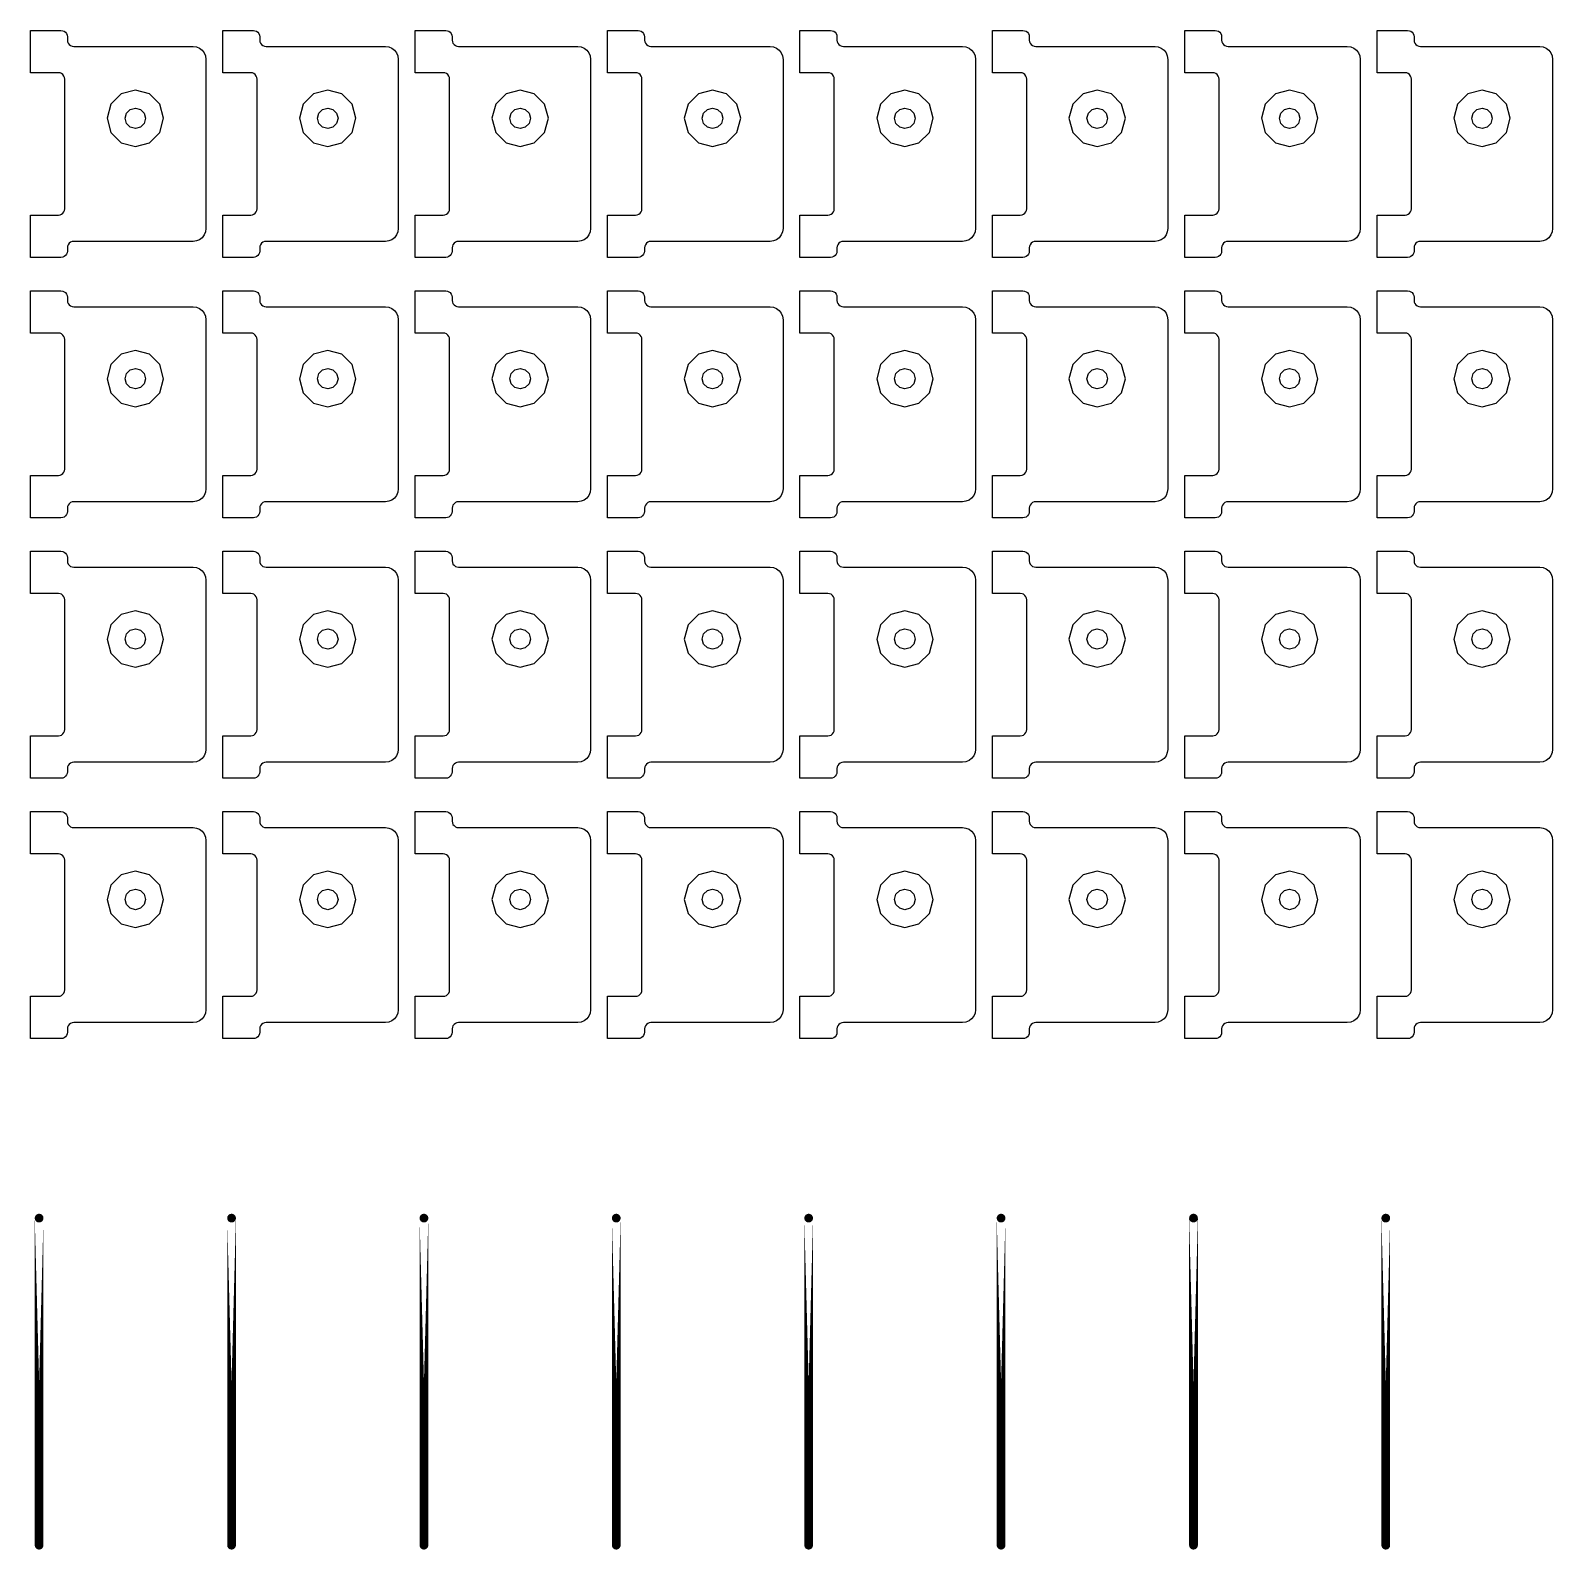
# Model space of a CAD drawing. Extents: x 11 to 212, y 11 to 212.
# Drawn here: x 67 to 80.96, y 46.96 to 60.89 of the extents above; entities that cross this region are included whole.
import ezdxf

# ---------------------------------------------------------------- set-up
doc = ezdxf.new("R2010")
doc.units = 0
doc.layers.get('0').update_dxf_attribs({"linetype": 'continuous'})
doc.layers.add('G', color=7, linetype='continuous')

# ---------------------------------------------------------------- blocks, each defined once
blk = doc.blocks.new('cutlineendpoint')
at = {"const_width": 0.04}
blk.add_lwpolyline([(-0.02, 0, 1), (0.02, 0, 1)], format="xyb", close=True, dxfattribs=at)

msp = doc.modelspace()

# ---------------------------------------------------------------- linework, layer by layer
at = {"layer": 'G'}
for points in [[(67.259, 59.2), (67.274, 59.202), (67.288, 59.208), (67.3, 59.217), (67.31, 59.229), (67.316, 59.244), (67.318, 59.259), (67.318, 60.447), (67.316, 60.462), (67.31, 60.476), (67.3, 60.489), (67.288, 60.498), (67.274, 60.504), (67.259, 60.506), (67.002, 60.506), (67.002, 60.894), (67.282, 60.894), (67.298, 60.892), (67.312, 60.886), (67.324, 60.877), (67.333, 60.865), (67.339, 60.851), (67.341, 60.835), (67.341, 60.806), (67.343, 60.791), (67.349, 60.776), (67.358, 60.764), (67.371, 60.755), (67.385, 60.749), (67.4, 60.747), (68.494, 60.747), (68.525, 60.743), (68.553, 60.731), (68.577, 60.713), (68.596, 60.688), (68.608, 60.66), (68.612, 60.629), (68.612, 59.076), (68.608, 59.046), (68.596, 59.018), (68.577, 58.993), (68.553, 58.975), (68.525, 58.963), (68.494, 58.959), (67.4, 58.959), (67.385, 58.957), (67.371, 58.951), (67.358, 58.942), (67.349, 58.929), (67.343, 58.915), (67.341, 58.9), (67.341, 58.871), (67.339, 58.855), (67.333, 58.841), (67.324, 58.829), (67.312, 58.82), (67.298, 58.814), (67.282, 58.812), (67.002, 58.812), (67.002, 59.2)], [(69.024, 59.2), (69.039, 59.202), (69.053, 59.208), (69.065, 59.217), (69.074, 59.229), (69.08, 59.244), (69.082, 59.259), (69.082, 60.447), (69.08, 60.462), (69.074, 60.476), (69.065, 60.489), (69.053, 60.498), (69.039, 60.504), (69.024, 60.506), (68.767, 60.506), (68.767, 60.894), (69.047, 60.894), (69.062, 60.892), (69.076, 60.886), (69.089, 60.877), (69.098, 60.865), (69.104, 60.851), (69.106, 60.835), (69.106, 60.806), (69.108, 60.791), (69.114, 60.776), (69.123, 60.764), (69.135, 60.755), (69.149, 60.749), (69.165, 60.747), (70.259, 60.747), (70.289, 60.743), (70.318, 60.731), (70.342, 60.713), (70.361, 60.688), (70.372, 60.66), (70.376, 60.629), (70.376, 59.076), (70.372, 59.046), (70.361, 59.018), (70.342, 58.993), (70.318, 58.975), (70.289, 58.963), (70.259, 58.959), (69.165, 58.959), (69.149, 58.957), (69.135, 58.951), (69.123, 58.942), (69.114, 58.929), (69.108, 58.915), (69.106, 58.9), (69.106, 58.871), (69.104, 58.855), (69.098, 58.841), (69.089, 58.829), (69.076, 58.82), (69.062, 58.814), (69.047, 58.812), (68.767, 58.812), (68.767, 59.2)], [(70.788, 59.2), (70.803, 59.202), (70.818, 59.208), (70.83, 59.217), (70.839, 59.229), (70.845, 59.244), (70.847, 59.259), (70.847, 60.447), (70.845, 60.462), (70.839, 60.476), (70.83, 60.489), (70.818, 60.498), (70.803, 60.504), (70.788, 60.506), (70.532, 60.506), (70.532, 60.894), (70.812, 60.894), (70.827, 60.892), (70.841, 60.886), (70.853, 60.877), (70.863, 60.865), (70.869, 60.851), (70.871, 60.835), (70.871, 60.806), (70.873, 60.791), (70.878, 60.776), (70.888, 60.764), (70.9, 60.755), (70.914, 60.749), (70.929, 60.747), (72.024, 60.747), (72.054, 60.743), (72.082, 60.731), (72.107, 60.713), (72.125, 60.688), (72.137, 60.66), (72.141, 60.629), (72.141, 59.076), (72.137, 59.046), (72.125, 59.018), (72.107, 58.993), (72.082, 58.975), (72.054, 58.963), (72.024, 58.959), (70.929, 58.959), (70.914, 58.957), (70.9, 58.951), (70.888, 58.942), (70.878, 58.929), (70.873, 58.915), (70.871, 58.9), (70.871, 58.871), (70.869, 58.855), (70.863, 58.841), (70.853, 58.829), (70.841, 58.82), (70.827, 58.814), (70.812, 58.812), (70.532, 58.812), (70.532, 59.2)], [(72.553, 59.2), (72.568, 59.202), (72.582, 59.208), (72.595, 59.217), (72.604, 59.229), (72.61, 59.244), (72.612, 59.259), (72.612, 60.447), (72.61, 60.462), (72.604, 60.476), (72.595, 60.489), (72.582, 60.498), (72.568, 60.504), (72.553, 60.506), (72.296, 60.506), (72.296, 60.894), (72.576, 60.894), (72.592, 60.892), (72.606, 60.886), (72.618, 60.877), (72.627, 60.865), (72.633, 60.851), (72.635, 60.835), (72.635, 60.806), (72.637, 60.791), (72.643, 60.776), (72.653, 60.764), (72.665, 60.755), (72.679, 60.749), (72.694, 60.747), (73.788, 60.747), (73.819, 60.743), (73.847, 60.731), (73.871, 60.713), (73.89, 60.688), (73.902, 60.66), (73.906, 60.629), (73.906, 59.076), (73.902, 59.046), (73.89, 59.018), (73.871, 58.993), (73.847, 58.975), (73.819, 58.963), (73.788, 58.959), (72.694, 58.959), (72.679, 58.957), (72.665, 58.951), (72.653, 58.942), (72.643, 58.929), (72.637, 58.915), (72.635, 58.9), (72.635, 58.871), (72.633, 58.855), (72.627, 58.841), (72.618, 58.829), (72.606, 58.82), (72.592, 58.814), (72.576, 58.812), (72.296, 58.812), (72.296, 59.2)], [(74.318, 59.2), (74.333, 59.202), (74.347, 59.208), (74.359, 59.217), (74.369, 59.229), (74.374, 59.244), (74.376, 59.259), (74.376, 60.447), (74.374, 60.462), (74.369, 60.476), (74.359, 60.489), (74.347, 60.498), (74.333, 60.504), (74.318, 60.506), (74.061, 60.506), (74.061, 60.894), (74.341, 60.894), (74.356, 60.892), (74.371, 60.886), (74.383, 60.877), (74.392, 60.865), (74.398, 60.851), (74.4, 60.835), (74.4, 60.806), (74.402, 60.791), (74.408, 60.776), (74.417, 60.764), (74.429, 60.755), (74.444, 60.749), (74.459, 60.747), (75.553, 60.747), (75.583, 60.743), (75.612, 60.731), (75.636, 60.713), (75.655, 60.688), (75.667, 60.66), (75.671, 60.629), (75.671, 59.076), (75.667, 59.046), (75.655, 59.018), (75.636, 58.993), (75.612, 58.975), (75.583, 58.963), (75.553, 58.959), (74.459, 58.959), (74.444, 58.957), (74.429, 58.951), (74.417, 58.942), (74.408, 58.929), (74.402, 58.915), (74.4, 58.9), (74.4, 58.871), (74.398, 58.855), (74.392, 58.841), (74.383, 58.829), (74.371, 58.82), (74.356, 58.814), (74.341, 58.812), (74.061, 58.812), (74.061, 59.2)], [(76.082, 59.2), (76.098, 59.202), (76.112, 59.208), (76.124, 59.217), (76.133, 59.229), (76.139, 59.244), (76.141, 59.259), (76.141, 60.447), (76.139, 60.462), (76.133, 60.476), (76.124, 60.489), (76.112, 60.498), (76.098, 60.504), (76.082, 60.506), (75.826, 60.506), (75.826, 60.894), (76.106, 60.894), (76.121, 60.892), (76.135, 60.886), (76.147, 60.877), (76.157, 60.865), (76.163, 60.851), (76.165, 60.835), (76.165, 60.806), (76.167, 60.791), (76.173, 60.776), (76.182, 60.764), (76.194, 60.755), (76.208, 60.749), (76.224, 60.747), (77.318, 60.747), (77.348, 60.743), (77.376, 60.731), (77.401, 60.713), (77.42, 60.688), (77.431, 60.66), (77.435, 60.629), (77.435, 59.076), (77.431, 59.046), (77.42, 59.018), (77.401, 58.993), (77.376, 58.975), (77.348, 58.963), (77.318, 58.959), (76.224, 58.959), (76.208, 58.957), (76.194, 58.951), (76.182, 58.942), (76.173, 58.929), (76.167, 58.915), (76.165, 58.9), (76.165, 58.871), (76.163, 58.855), (76.157, 58.841), (76.147, 58.829), (76.135, 58.82), (76.121, 58.814), (76.106, 58.812), (75.826, 58.812), (75.826, 59.2)], [(77.847, 59.2), (77.862, 59.202), (77.876, 59.208), (77.889, 59.217), (77.898, 59.229), (77.904, 59.244), (77.906, 59.259), (77.906, 60.447), (77.904, 60.462), (77.898, 60.476), (77.889, 60.489), (77.876, 60.498), (77.862, 60.504), (77.847, 60.506), (77.591, 60.506), (77.591, 60.894), (77.871, 60.894), (77.886, 60.892), (77.9, 60.886), (77.912, 60.877), (77.922, 60.865), (77.927, 60.851), (77.929, 60.835), (77.929, 60.806), (77.931, 60.791), (77.937, 60.776), (77.947, 60.764), (77.959, 60.755), (77.973, 60.749), (77.988, 60.747), (79.082, 60.747), (79.113, 60.743), (79.141, 60.731), (79.166, 60.713), (79.184, 60.688), (79.196, 60.66), (79.2, 60.629), (79.2, 59.076), (79.196, 59.046), (79.184, 59.018), (79.166, 58.993), (79.141, 58.975), (79.113, 58.963), (79.082, 58.959), (77.988, 58.959), (77.973, 58.957), (77.959, 58.951), (77.947, 58.942), (77.937, 58.929), (77.931, 58.915), (77.929, 58.9), (77.929, 58.871), (77.927, 58.855), (77.922, 58.841), (77.912, 58.829), (77.9, 58.82), (77.886, 58.814), (77.871, 58.812), (77.591, 58.812), (77.591, 59.2)], [(79.612, 59.2), (79.627, 59.202), (79.641, 59.208), (79.653, 59.217), (79.663, 59.229), (79.669, 59.244), (79.671, 59.259), (79.671, 60.447), (79.669, 60.462), (79.663, 60.476), (79.653, 60.489), (79.641, 60.498), (79.627, 60.504), (79.612, 60.506), (79.355, 60.506), (79.355, 60.894), (79.635, 60.894), (79.651, 60.892), (79.665, 60.886), (79.677, 60.877), (79.686, 60.865), (79.692, 60.851), (79.694, 60.835), (79.694, 60.806), (79.696, 60.791), (79.702, 60.776), (79.711, 60.764), (79.724, 60.755), (79.738, 60.749), (79.753, 60.747), (80.847, 60.747), (80.878, 60.743), (80.906, 60.731), (80.93, 60.713), (80.949, 60.688), (80.961, 60.66), (80.965, 60.629), (80.965, 59.076), (80.961, 59.046), (80.949, 59.018), (80.93, 58.993), (80.906, 58.975), (80.878, 58.963), (80.847, 58.959), (79.753, 58.959), (79.738, 58.957), (79.724, 58.951), (79.711, 58.942), (79.702, 58.929), (79.696, 58.915), (79.694, 58.9), (79.694, 58.871), (79.692, 58.855), (79.686, 58.841), (79.677, 58.829), (79.665, 58.82), (79.651, 58.814), (79.635, 58.812), (79.355, 58.812), (79.355, 59.2)], [(68.189, 59.959), (68.224, 60.088), (68.189, 60.218), (68.094, 60.312), (67.965, 60.347), (67.835, 60.312), (67.741, 60.218), (67.706, 60.088), (67.741, 59.959), (67.835, 59.864), (67.965, 59.829), (68.094, 59.864)], [(69.954, 59.959), (69.988, 60.088), (69.954, 60.218), (69.859, 60.312), (69.729, 60.347), (69.6, 60.312), (69.505, 60.218), (69.471, 60.088), (69.505, 59.959), (69.6, 59.864), (69.729, 59.829), (69.859, 59.864)], [(71.718, 59.959), (71.753, 60.088), (71.718, 60.218), (71.624, 60.312), (71.494, 60.347), (71.365, 60.312), (71.27, 60.218), (71.235, 60.088), (71.27, 59.959), (71.365, 59.864), (71.494, 59.829), (71.624, 59.864)], [(73.483, 59.959), (73.518, 60.088), (73.483, 60.218), (73.388, 60.312), (73.259, 60.347), (73.129, 60.312), (73.035, 60.218), (73, 60.088), (73.035, 59.959), (73.129, 59.864), (73.259, 59.829), (73.388, 59.864)], [(75.248, 59.959), (75.282, 60.088), (75.248, 60.218), (75.153, 60.312), (75.024, 60.347), (74.894, 60.312), (74.799, 60.218), (74.765, 60.088), (74.799, 59.959), (74.894, 59.864), (75.024, 59.829), (75.153, 59.864)], [(77.012, 59.959), (77.047, 60.088), (77.012, 60.218), (76.918, 60.312), (76.788, 60.347), (76.659, 60.312), (76.564, 60.218), (76.529, 60.088), (76.564, 59.959), (76.659, 59.864), (76.788, 59.829), (76.918, 59.864)], [(78.777, 59.959), (78.812, 60.088), (78.777, 60.218), (78.682, 60.312), (78.553, 60.347), (78.424, 60.312), (78.329, 60.218), (78.294, 60.088), (78.329, 59.959), (78.424, 59.864), (78.553, 59.829), (78.682, 59.864)], [(80.542, 59.959), (80.576, 60.088), (80.542, 60.218), (80.447, 60.312), (80.318, 60.347), (80.188, 60.312), (80.093, 60.218), (80.059, 60.088), (80.093, 59.959), (80.188, 59.864), (80.318, 59.829), (80.447, 59.864)], [(68.059, 60.088), (68.046, 60.041), (68.012, 60.007), (67.965, 59.994), (67.918, 60.007), (67.883, 60.041), (67.871, 60.088), (67.883, 60.135), (67.918, 60.17), (67.965, 60.182), (68.012, 60.17), (68.046, 60.135)], [(69.824, 60.088), (69.811, 60.041), (69.776, 60.007), (69.729, 59.994), (69.682, 60.007), (69.648, 60.041), (69.635, 60.088), (69.648, 60.135), (69.682, 60.17), (69.729, 60.182), (69.776, 60.17), (69.811, 60.135)], [(71.588, 60.088), (71.576, 60.041), (71.541, 60.007), (71.494, 59.994), (71.447, 60.007), (71.413, 60.041), (71.4, 60.088), (71.413, 60.135), (71.447, 60.17), (71.494, 60.182), (71.541, 60.17), (71.576, 60.135)], [(73.353, 60.088), (73.34, 60.041), (73.306, 60.007), (73.259, 59.994), (73.212, 60.007), (73.177, 60.041), (73.165, 60.088), (73.177, 60.135), (73.212, 60.17), (73.259, 60.182), (73.306, 60.17), (73.34, 60.135)], [(75.118, 60.088), (75.105, 60.041), (75.071, 60.007), (75.024, 59.994), (74.976, 60.007), (74.942, 60.041), (74.929, 60.088), (74.942, 60.135), (74.976, 60.17), (75.024, 60.182), (75.071, 60.17), (75.105, 60.135)], [(76.882, 60.088), (76.87, 60.041), (76.835, 60.007), (76.788, 59.994), (76.741, 60.007), (76.707, 60.041), (76.694, 60.088), (76.707, 60.135), (76.741, 60.17), (76.788, 60.182), (76.835, 60.17), (76.87, 60.135)], [(78.647, 60.088), (78.634, 60.041), (78.6, 60.007), (78.553, 59.994), (78.506, 60.007), (78.471, 60.041), (78.459, 60.088), (78.471, 60.135), (78.506, 60.17), (78.553, 60.182), (78.6, 60.17), (78.634, 60.135)], [(80.412, 60.088), (80.399, 60.041), (80.365, 60.007), (80.318, 59.994), (80.271, 60.007), (80.236, 60.041), (80.224, 60.088), (80.236, 60.135), (80.271, 60.17), (80.318, 60.182), (80.365, 60.17), (80.399, 60.135)], [(67.259, 56.812), (67.274, 56.814), (67.288, 56.82), (67.3, 56.829), (67.31, 56.841), (67.316, 56.855), (67.318, 56.871), (67.318, 58.059), (67.316, 58.074), (67.31, 58.088), (67.3, 58.1), (67.288, 58.11), (67.274, 58.116), (67.259, 58.118), (67.002, 58.118), (67.002, 58.506), (67.282, 58.506), (67.298, 58.504), (67.312, 58.498), (67.324, 58.489), (67.333, 58.476), (67.339, 58.462), (67.341, 58.447), (67.341, 58.418), (67.343, 58.402), (67.349, 58.388), (67.358, 58.376), (67.371, 58.367), (67.385, 58.361), (67.4, 58.359), (68.494, 58.359), (68.525, 58.355), (68.553, 58.343), (68.577, 58.324), (68.596, 58.3), (68.608, 58.272), (68.612, 58.241), (68.612, 56.688), (68.608, 56.658), (68.596, 56.629), (68.577, 56.605), (68.553, 56.586), (68.525, 56.575), (68.494, 56.571), (67.4, 56.571), (67.385, 56.569), (67.371, 56.563), (67.358, 56.553), (67.349, 56.541), (67.343, 56.527), (67.341, 56.512), (67.341, 56.482), (67.339, 56.467), (67.333, 56.453), (67.324, 56.441), (67.312, 56.431), (67.298, 56.426), (67.282, 56.424), (67.002, 56.424), (67.002, 56.812)], [(69.024, 56.812), (69.039, 56.814), (69.053, 56.82), (69.065, 56.829), (69.074, 56.841), (69.08, 56.855), (69.082, 56.871), (69.082, 58.059), (69.08, 58.074), (69.074, 58.088), (69.065, 58.1), (69.053, 58.11), (69.039, 58.116), (69.024, 58.118), (68.767, 58.118), (68.767, 58.506), (69.047, 58.506), (69.062, 58.504), (69.076, 58.498), (69.089, 58.489), (69.098, 58.476), (69.104, 58.462), (69.106, 58.447), (69.106, 58.418), (69.108, 58.402), (69.114, 58.388), (69.123, 58.376), (69.135, 58.367), (69.149, 58.361), (69.165, 58.359), (70.259, 58.359), (70.289, 58.355), (70.318, 58.343), (70.342, 58.324), (70.361, 58.3), (70.372, 58.272), (70.376, 58.241), (70.376, 56.688), (70.372, 56.658), (70.361, 56.629), (70.342, 56.605), (70.318, 56.586), (70.289, 56.575), (70.259, 56.571), (69.165, 56.571), (69.149, 56.569), (69.135, 56.563), (69.123, 56.553), (69.114, 56.541), (69.108, 56.527), (69.106, 56.512), (69.106, 56.482), (69.104, 56.467), (69.098, 56.453), (69.089, 56.441), (69.076, 56.431), (69.062, 56.426), (69.047, 56.424), (68.767, 56.424), (68.767, 56.812)], [(70.788, 56.812), (70.803, 56.814), (70.818, 56.82), (70.83, 56.829), (70.839, 56.841), (70.845, 56.855), (70.847, 56.871), (70.847, 58.059), (70.845, 58.074), (70.839, 58.088), (70.83, 58.1), (70.818, 58.11), (70.803, 58.116), (70.788, 58.118), (70.532, 58.118), (70.532, 58.506), (70.812, 58.506), (70.827, 58.504), (70.841, 58.498), (70.853, 58.489), (70.863, 58.476), (70.869, 58.462), (70.871, 58.447), (70.871, 58.418), (70.873, 58.402), (70.878, 58.388), (70.888, 58.376), (70.9, 58.367), (70.914, 58.361), (70.929, 58.359), (72.024, 58.359), (72.054, 58.355), (72.082, 58.343), (72.107, 58.324), (72.125, 58.3), (72.137, 58.272), (72.141, 58.241), (72.141, 56.688), (72.137, 56.658), (72.125, 56.629), (72.107, 56.605), (72.082, 56.586), (72.054, 56.575), (72.024, 56.571), (70.929, 56.571), (70.914, 56.569), (70.9, 56.563), (70.888, 56.553), (70.878, 56.541), (70.873, 56.527), (70.871, 56.512), (70.871, 56.482), (70.869, 56.467), (70.863, 56.453), (70.853, 56.441), (70.841, 56.431), (70.827, 56.426), (70.812, 56.424), (70.532, 56.424), (70.532, 56.812)], [(72.553, 56.812), (72.568, 56.814), (72.582, 56.82), (72.595, 56.829), (72.604, 56.841), (72.61, 56.855), (72.612, 56.871), (72.612, 58.059), (72.61, 58.074), (72.604, 58.088), (72.595, 58.1), (72.582, 58.11), (72.568, 58.116), (72.553, 58.118), (72.296, 58.118), (72.296, 58.506), (72.576, 58.506), (72.592, 58.504), (72.606, 58.498), (72.618, 58.489), (72.627, 58.476), (72.633, 58.462), (72.635, 58.447), (72.635, 58.418), (72.637, 58.402), (72.643, 58.388), (72.653, 58.376), (72.665, 58.367), (72.679, 58.361), (72.694, 58.359), (73.788, 58.359), (73.819, 58.355), (73.847, 58.343), (73.871, 58.324), (73.89, 58.3), (73.902, 58.272), (73.906, 58.241), (73.906, 56.688), (73.902, 56.658), (73.89, 56.629), (73.871, 56.605), (73.847, 56.586), (73.819, 56.575), (73.788, 56.571), (72.694, 56.571), (72.679, 56.569), (72.665, 56.563), (72.653, 56.553), (72.643, 56.541), (72.637, 56.527), (72.635, 56.512), (72.635, 56.482), (72.633, 56.467), (72.627, 56.453), (72.618, 56.441), (72.606, 56.431), (72.592, 56.426), (72.576, 56.424), (72.296, 56.424), (72.296, 56.812)], [(74.318, 56.812), (74.333, 56.814), (74.347, 56.82), (74.359, 56.829), (74.369, 56.841), (74.374, 56.855), (74.376, 56.871), (74.376, 58.059), (74.374, 58.074), (74.369, 58.088), (74.359, 58.1), (74.347, 58.11), (74.333, 58.116), (74.318, 58.118), (74.061, 58.118), (74.061, 58.506), (74.341, 58.506), (74.356, 58.504), (74.371, 58.498), (74.383, 58.489), (74.392, 58.476), (74.398, 58.462), (74.4, 58.447), (74.4, 58.418), (74.402, 58.402), (74.408, 58.388), (74.417, 58.376), (74.429, 58.367), (74.444, 58.361), (74.459, 58.359), (75.553, 58.359), (75.583, 58.355), (75.612, 58.343), (75.636, 58.324), (75.655, 58.3), (75.667, 58.272), (75.671, 58.241), (75.671, 56.688), (75.667, 56.658), (75.655, 56.629), (75.636, 56.605), (75.612, 56.586), (75.583, 56.575), (75.553, 56.571), (74.459, 56.571), (74.444, 56.569), (74.429, 56.563), (74.417, 56.553), (74.408, 56.541), (74.402, 56.527), (74.4, 56.512), (74.4, 56.482), (74.398, 56.467), (74.392, 56.453), (74.383, 56.441), (74.371, 56.431), (74.356, 56.426), (74.341, 56.424), (74.061, 56.424), (74.061, 56.812)], [(76.082, 56.812), (76.098, 56.814), (76.112, 56.82), (76.124, 56.829), (76.133, 56.841), (76.139, 56.855), (76.141, 56.871), (76.141, 58.059), (76.139, 58.074), (76.133, 58.088), (76.124, 58.1), (76.112, 58.11), (76.098, 58.116), (76.082, 58.118), (75.826, 58.118), (75.826, 58.506), (76.106, 58.506), (76.121, 58.504), (76.135, 58.498), (76.147, 58.489), (76.157, 58.476), (76.163, 58.462), (76.165, 58.447), (76.165, 58.418), (76.167, 58.402), (76.173, 58.388), (76.182, 58.376), (76.194, 58.367), (76.208, 58.361), (76.224, 58.359), (77.318, 58.359), (77.348, 58.355), (77.376, 58.343), (77.401, 58.324), (77.42, 58.3), (77.431, 58.272), (77.435, 58.241), (77.435, 56.688), (77.431, 56.658), (77.42, 56.629), (77.401, 56.605), (77.376, 56.586), (77.348, 56.575), (77.318, 56.571), (76.224, 56.571), (76.208, 56.569), (76.194, 56.563), (76.182, 56.553), (76.173, 56.541), (76.167, 56.527), (76.165, 56.512), (76.165, 56.482), (76.163, 56.467), (76.157, 56.453), (76.147, 56.441), (76.135, 56.431), (76.121, 56.426), (76.106, 56.424), (75.826, 56.424), (75.826, 56.812)], [(77.847, 56.812), (77.862, 56.814), (77.876, 56.82), (77.889, 56.829), (77.898, 56.841), (77.904, 56.855), (77.906, 56.871), (77.906, 58.059), (77.904, 58.074), (77.898, 58.088), (77.889, 58.1), (77.876, 58.11), (77.862, 58.116), (77.847, 58.118), (77.591, 58.118), (77.591, 58.506), (77.871, 58.506), (77.886, 58.504), (77.9, 58.498), (77.912, 58.489), (77.922, 58.476), (77.927, 58.462), (77.929, 58.447), (77.929, 58.418), (77.931, 58.402), (77.937, 58.388), (77.947, 58.376), (77.959, 58.367), (77.973, 58.361), (77.988, 58.359), (79.082, 58.359), (79.113, 58.355), (79.141, 58.343), (79.166, 58.324), (79.184, 58.3), (79.196, 58.272), (79.2, 58.241), (79.2, 56.688), (79.196, 56.658), (79.184, 56.629), (79.166, 56.605), (79.141, 56.586), (79.113, 56.575), (79.082, 56.571), (77.988, 56.571), (77.973, 56.569), (77.959, 56.563), (77.947, 56.553), (77.937, 56.541), (77.931, 56.527), (77.929, 56.512), (77.929, 56.482), (77.927, 56.467), (77.922, 56.453), (77.912, 56.441), (77.9, 56.431), (77.886, 56.426), (77.871, 56.424), (77.591, 56.424), (77.591, 56.812)], [(79.612, 56.812), (79.627, 56.814), (79.641, 56.82), (79.653, 56.829), (79.663, 56.841), (79.669, 56.855), (79.671, 56.871), (79.671, 58.059), (79.669, 58.074), (79.663, 58.088), (79.653, 58.1), (79.641, 58.11), (79.627, 58.116), (79.612, 58.118), (79.355, 58.118), (79.355, 58.506), (79.635, 58.506), (79.651, 58.504), (79.665, 58.498), (79.677, 58.489), (79.686, 58.476), (79.692, 58.462), (79.694, 58.447), (79.694, 58.418), (79.696, 58.402), (79.702, 58.388), (79.711, 58.376), (79.724, 58.367), (79.738, 58.361), (79.753, 58.359), (80.847, 58.359), (80.878, 58.355), (80.906, 58.343), (80.93, 58.324), (80.949, 58.3), (80.961, 58.272), (80.965, 58.241), (80.965, 56.688), (80.961, 56.658), (80.949, 56.629), (80.93, 56.605), (80.906, 56.586), (80.878, 56.575), (80.847, 56.571), (79.753, 56.571), (79.738, 56.569), (79.724, 56.563), (79.711, 56.553), (79.702, 56.541), (79.696, 56.527), (79.694, 56.512), (79.694, 56.482), (79.692, 56.467), (79.686, 56.453), (79.677, 56.441), (79.665, 56.431), (79.651, 56.426), (79.635, 56.424), (79.355, 56.424), (79.355, 56.812)], [(68.189, 57.571), (68.224, 57.7), (68.189, 57.829), (68.094, 57.924), (67.965, 57.959), (67.835, 57.924), (67.741, 57.829), (67.706, 57.7), (67.741, 57.571), (67.835, 57.476), (67.965, 57.441), (68.094, 57.476)], [(69.954, 57.571), (69.988, 57.7), (69.954, 57.829), (69.859, 57.924), (69.729, 57.959), (69.6, 57.924), (69.505, 57.829), (69.471, 57.7), (69.505, 57.571), (69.6, 57.476), (69.729, 57.441), (69.859, 57.476)], [(71.718, 57.571), (71.753, 57.7), (71.718, 57.829), (71.624, 57.924), (71.494, 57.959), (71.365, 57.924), (71.27, 57.829), (71.235, 57.7), (71.27, 57.571), (71.365, 57.476), (71.494, 57.441), (71.624, 57.476)], [(73.483, 57.571), (73.518, 57.7), (73.483, 57.829), (73.388, 57.924), (73.259, 57.959), (73.129, 57.924), (73.035, 57.829), (73, 57.7), (73.035, 57.571), (73.129, 57.476), (73.259, 57.441), (73.388, 57.476)], [(75.248, 57.571), (75.282, 57.7), (75.248, 57.829), (75.153, 57.924), (75.024, 57.959), (74.894, 57.924), (74.799, 57.829), (74.765, 57.7), (74.799, 57.571), (74.894, 57.476), (75.024, 57.441), (75.153, 57.476)], [(77.012, 57.571), (77.047, 57.7), (77.012, 57.829), (76.918, 57.924), (76.788, 57.959), (76.659, 57.924), (76.564, 57.829), (76.529, 57.7), (76.564, 57.571), (76.659, 57.476), (76.788, 57.441), (76.918, 57.476)], [(78.777, 57.571), (78.812, 57.7), (78.777, 57.829), (78.682, 57.924), (78.553, 57.959), (78.424, 57.924), (78.329, 57.829), (78.294, 57.7), (78.329, 57.571), (78.424, 57.476), (78.553, 57.441), (78.682, 57.476)], [(80.542, 57.571), (80.576, 57.7), (80.542, 57.829), (80.447, 57.924), (80.318, 57.959), (80.188, 57.924), (80.093, 57.829), (80.059, 57.7), (80.093, 57.571), (80.188, 57.476), (80.318, 57.441), (80.447, 57.476)], [(68.059, 57.7), (68.046, 57.653), (68.012, 57.618), (67.965, 57.606), (67.918, 57.618), (67.883, 57.653), (67.871, 57.7), (67.883, 57.747), (67.918, 57.782), (67.965, 57.794), (68.012, 57.782), (68.046, 57.747)], [(69.824, 57.7), (69.811, 57.653), (69.776, 57.618), (69.729, 57.606), (69.682, 57.618), (69.648, 57.653), (69.635, 57.7), (69.648, 57.747), (69.682, 57.782), (69.729, 57.794), (69.776, 57.782), (69.811, 57.747)], [(71.588, 57.7), (71.576, 57.653), (71.541, 57.618), (71.494, 57.606), (71.447, 57.618), (71.413, 57.653), (71.4, 57.7), (71.413, 57.747), (71.447, 57.782), (71.494, 57.794), (71.541, 57.782), (71.576, 57.747)], [(73.353, 57.7), (73.34, 57.653), (73.306, 57.618), (73.259, 57.606), (73.212, 57.618), (73.177, 57.653), (73.165, 57.7), (73.177, 57.747), (73.212, 57.782), (73.259, 57.794), (73.306, 57.782), (73.34, 57.747)], [(75.118, 57.7), (75.105, 57.653), (75.071, 57.618), (75.024, 57.606), (74.976, 57.618), (74.942, 57.653), (74.929, 57.7), (74.942, 57.747), (74.976, 57.782), (75.024, 57.794), (75.071, 57.782), (75.105, 57.747)], [(76.882, 57.7), (76.87, 57.653), (76.835, 57.618), (76.788, 57.606), (76.741, 57.618), (76.707, 57.653), (76.694, 57.7), (76.707, 57.747), (76.741, 57.782), (76.788, 57.794), (76.835, 57.782), (76.87, 57.747)], [(78.647, 57.7), (78.634, 57.653), (78.6, 57.618), (78.553, 57.606), (78.506, 57.618), (78.471, 57.653), (78.459, 57.7), (78.471, 57.747), (78.506, 57.782), (78.553, 57.794), (78.6, 57.782), (78.634, 57.747)], [(80.412, 57.7), (80.399, 57.653), (80.365, 57.618), (80.318, 57.606), (80.271, 57.618), (80.236, 57.653), (80.224, 57.7), (80.236, 57.747), (80.271, 57.782), (80.318, 57.794), (80.365, 57.782), (80.399, 57.747)], [(67.259, 54.424), (67.274, 54.426), (67.288, 54.431), (67.3, 54.441), (67.31, 54.453), (67.316, 54.467), (67.318, 54.482), (67.318, 55.671), (67.316, 55.686), (67.31, 55.7), (67.3, 55.712), (67.288, 55.722), (67.274, 55.727), (67.259, 55.729), (67.002, 55.729), (67.002, 56.118), (67.282, 56.118), (67.298, 56.116), (67.312, 56.11), (67.324, 56.1), (67.333, 56.088), (67.339, 56.074), (67.341, 56.059), (67.341, 56.029), (67.343, 56.014), (67.349, 56), (67.358, 55.988), (67.371, 55.978), (67.385, 55.973), (67.4, 55.971), (68.494, 55.971), (68.525, 55.967), (68.553, 55.955), (68.577, 55.936), (68.596, 55.912), (68.608, 55.883), (68.612, 55.853), (68.612, 54.3), (68.608, 54.27), (68.596, 54.241), (68.577, 54.217), (68.553, 54.198), (68.525, 54.186), (68.494, 54.182), (67.4, 54.182), (67.385, 54.18), (67.371, 54.174), (67.358, 54.165), (67.349, 54.153), (67.343, 54.139), (67.341, 54.124), (67.341, 54.094), (67.339, 54.079), (67.333, 54.065), (67.324, 54.053), (67.312, 54.043), (67.298, 54.037), (67.282, 54.035), (67.002, 54.035), (67.002, 54.424)], [(69.024, 54.424), (69.039, 54.426), (69.053, 54.431), (69.065, 54.441), (69.074, 54.453), (69.08, 54.467), (69.082, 54.482), (69.082, 55.671), (69.08, 55.686), (69.074, 55.7), (69.065, 55.712), (69.053, 55.722), (69.039, 55.727), (69.024, 55.729), (68.767, 55.729), (68.767, 56.118), (69.047, 56.118), (69.062, 56.116), (69.076, 56.11), (69.089, 56.1), (69.098, 56.088), (69.104, 56.074), (69.106, 56.059), (69.106, 56.029), (69.108, 56.014), (69.114, 56), (69.123, 55.988), (69.135, 55.978), (69.149, 55.973), (69.165, 55.971), (70.259, 55.971), (70.289, 55.967), (70.318, 55.955), (70.342, 55.936), (70.361, 55.912), (70.372, 55.883), (70.376, 55.853), (70.376, 54.3), (70.372, 54.27), (70.361, 54.241), (70.342, 54.217), (70.318, 54.198), (70.289, 54.186), (70.259, 54.182), (69.165, 54.182), (69.149, 54.18), (69.135, 54.174), (69.123, 54.165), (69.114, 54.153), (69.108, 54.139), (69.106, 54.124), (69.106, 54.094), (69.104, 54.079), (69.098, 54.065), (69.089, 54.053), (69.076, 54.043), (69.062, 54.037), (69.047, 54.035), (68.767, 54.035), (68.767, 54.424)], [(70.788, 54.424), (70.803, 54.426), (70.818, 54.431), (70.83, 54.441), (70.839, 54.453), (70.845, 54.467), (70.847, 54.482), (70.847, 55.671), (70.845, 55.686), (70.839, 55.7), (70.83, 55.712), (70.818, 55.722), (70.803, 55.727), (70.788, 55.729), (70.532, 55.729), (70.532, 56.118), (70.812, 56.118), (70.827, 56.116), (70.841, 56.11), (70.853, 56.1), (70.863, 56.088), (70.869, 56.074), (70.871, 56.059), (70.871, 56.029), (70.873, 56.014), (70.878, 56), (70.888, 55.988), (70.9, 55.978), (70.914, 55.973), (70.929, 55.971), (72.024, 55.971), (72.054, 55.967), (72.082, 55.955), (72.107, 55.936), (72.125, 55.912), (72.137, 55.883), (72.141, 55.853), (72.141, 54.3), (72.137, 54.27), (72.125, 54.241), (72.107, 54.217), (72.082, 54.198), (72.054, 54.186), (72.024, 54.182), (70.929, 54.182), (70.914, 54.18), (70.9, 54.174), (70.888, 54.165), (70.878, 54.153), (70.873, 54.139), (70.871, 54.124), (70.871, 54.094), (70.869, 54.079), (70.863, 54.065), (70.853, 54.053), (70.841, 54.043), (70.827, 54.037), (70.812, 54.035), (70.532, 54.035), (70.532, 54.424)], [(72.553, 54.424), (72.568, 54.426), (72.582, 54.431), (72.595, 54.441), (72.604, 54.453), (72.61, 54.467), (72.612, 54.482), (72.612, 55.671), (72.61, 55.686), (72.604, 55.7), (72.595, 55.712), (72.582, 55.722), (72.568, 55.727), (72.553, 55.729), (72.296, 55.729), (72.296, 56.118), (72.576, 56.118), (72.592, 56.116), (72.606, 56.11), (72.618, 56.1), (72.627, 56.088), (72.633, 56.074), (72.635, 56.059), (72.635, 56.029), (72.637, 56.014), (72.643, 56), (72.653, 55.988), (72.665, 55.978), (72.679, 55.973), (72.694, 55.971), (73.788, 55.971), (73.819, 55.967), (73.847, 55.955), (73.871, 55.936), (73.89, 55.912), (73.902, 55.883), (73.906, 55.853), (73.906, 54.3), (73.902, 54.27), (73.89, 54.241), (73.871, 54.217), (73.847, 54.198), (73.819, 54.186), (73.788, 54.182), (72.694, 54.182), (72.679, 54.18), (72.665, 54.174), (72.653, 54.165), (72.643, 54.153), (72.637, 54.139), (72.635, 54.124), (72.635, 54.094), (72.633, 54.079), (72.627, 54.065), (72.618, 54.053), (72.606, 54.043), (72.592, 54.037), (72.576, 54.035), (72.296, 54.035), (72.296, 54.424)], [(74.318, 54.424), (74.333, 54.426), (74.347, 54.431), (74.359, 54.441), (74.369, 54.453), (74.374, 54.467), (74.376, 54.482), (74.376, 55.671), (74.374, 55.686), (74.369, 55.7), (74.359, 55.712), (74.347, 55.722), (74.333, 55.727), (74.318, 55.729), (74.061, 55.729), (74.061, 56.118), (74.341, 56.118), (74.356, 56.116), (74.371, 56.11), (74.383, 56.1), (74.392, 56.088), (74.398, 56.074), (74.4, 56.059), (74.4, 56.029), (74.402, 56.014), (74.408, 56), (74.417, 55.988), (74.429, 55.978), (74.444, 55.973), (74.459, 55.971), (75.553, 55.971), (75.583, 55.967), (75.612, 55.955), (75.636, 55.936), (75.655, 55.912), (75.667, 55.883), (75.671, 55.853), (75.671, 54.3), (75.667, 54.27), (75.655, 54.241), (75.636, 54.217), (75.612, 54.198), (75.583, 54.186), (75.553, 54.182), (74.459, 54.182), (74.444, 54.18), (74.429, 54.174), (74.417, 54.165), (74.408, 54.153), (74.402, 54.139), (74.4, 54.124), (74.4, 54.094), (74.398, 54.079), (74.392, 54.065), (74.383, 54.053), (74.371, 54.043), (74.356, 54.037), (74.341, 54.035), (74.061, 54.035), (74.061, 54.424)], [(76.082, 54.424), (76.098, 54.426), (76.112, 54.431), (76.124, 54.441), (76.133, 54.453), (76.139, 54.467), (76.141, 54.482), (76.141, 55.671), (76.139, 55.686), (76.133, 55.7), (76.124, 55.712), (76.112, 55.722), (76.098, 55.727), (76.082, 55.729), (75.826, 55.729), (75.826, 56.118), (76.106, 56.118), (76.121, 56.116), (76.135, 56.11), (76.147, 56.1), (76.157, 56.088), (76.163, 56.074), (76.165, 56.059), (76.165, 56.029), (76.167, 56.014), (76.173, 56), (76.182, 55.988), (76.194, 55.978), (76.208, 55.973), (76.224, 55.971), (77.318, 55.971), (77.348, 55.967), (77.376, 55.955), (77.401, 55.936), (77.42, 55.912), (77.431, 55.883), (77.435, 55.853), (77.435, 54.3), (77.431, 54.27), (77.42, 54.241), (77.401, 54.217), (77.376, 54.198), (77.348, 54.186), (77.318, 54.182), (76.224, 54.182), (76.208, 54.18), (76.194, 54.174), (76.182, 54.165), (76.173, 54.153), (76.167, 54.139), (76.165, 54.124), (76.165, 54.094), (76.163, 54.079), (76.157, 54.065), (76.147, 54.053), (76.135, 54.043), (76.121, 54.037), (76.106, 54.035), (75.826, 54.035), (75.826, 54.424)], [(77.847, 54.424), (77.862, 54.426), (77.876, 54.431), (77.889, 54.441), (77.898, 54.453), (77.904, 54.467), (77.906, 54.482), (77.906, 55.671), (77.904, 55.686), (77.898, 55.7), (77.889, 55.712), (77.876, 55.722), (77.862, 55.727), (77.847, 55.729), (77.591, 55.729), (77.591, 56.118), (77.871, 56.118), (77.886, 56.116), (77.9, 56.11), (77.912, 56.1), (77.922, 56.088), (77.927, 56.074), (77.929, 56.059), (77.929, 56.029), (77.931, 56.014), (77.937, 56), (77.947, 55.988), (77.959, 55.978), (77.973, 55.973), (77.988, 55.971), (79.082, 55.971), (79.113, 55.967), (79.141, 55.955), (79.166, 55.936), (79.184, 55.912), (79.196, 55.883), (79.2, 55.853), (79.2, 54.3), (79.196, 54.27), (79.184, 54.241), (79.166, 54.217), (79.141, 54.198), (79.113, 54.186), (79.082, 54.182), (77.988, 54.182), (77.973, 54.18), (77.959, 54.174), (77.947, 54.165), (77.937, 54.153), (77.931, 54.139), (77.929, 54.124), (77.929, 54.094), (77.927, 54.079), (77.922, 54.065), (77.912, 54.053), (77.9, 54.043), (77.886, 54.037), (77.871, 54.035), (77.591, 54.035), (77.591, 54.424)], [(79.612, 54.424), (79.627, 54.426), (79.641, 54.431), (79.653, 54.441), (79.663, 54.453), (79.669, 54.467), (79.671, 54.482), (79.671, 55.671), (79.669, 55.686), (79.663, 55.7), (79.653, 55.712), (79.641, 55.722), (79.627, 55.727), (79.612, 55.729), (79.355, 55.729), (79.355, 56.118), (79.635, 56.118), (79.651, 56.116), (79.665, 56.11), (79.677, 56.1), (79.686, 56.088), (79.692, 56.074), (79.694, 56.059), (79.694, 56.029), (79.696, 56.014), (79.702, 56), (79.711, 55.988), (79.724, 55.978), (79.738, 55.973), (79.753, 55.971), (80.847, 55.971), (80.878, 55.967), (80.906, 55.955), (80.93, 55.936), (80.949, 55.912), (80.961, 55.883), (80.965, 55.853), (80.965, 54.3), (80.961, 54.27), (80.949, 54.241), (80.93, 54.217), (80.906, 54.198), (80.878, 54.186), (80.847, 54.182), (79.753, 54.182), (79.738, 54.18), (79.724, 54.174), (79.711, 54.165), (79.702, 54.153), (79.696, 54.139), (79.694, 54.124), (79.694, 54.094), (79.692, 54.079), (79.686, 54.065), (79.677, 54.053), (79.665, 54.043), (79.651, 54.037), (79.635, 54.035), (79.355, 54.035), (79.355, 54.424)], [(68.189, 55.182), (68.224, 55.312), (68.189, 55.441), (68.094, 55.536), (67.965, 55.571), (67.835, 55.536), (67.741, 55.441), (67.706, 55.312), (67.741, 55.182), (67.835, 55.088), (67.965, 55.053), (68.094, 55.088)], [(69.954, 55.182), (69.988, 55.312), (69.954, 55.441), (69.859, 55.536), (69.729, 55.571), (69.6, 55.536), (69.505, 55.441), (69.471, 55.312), (69.505, 55.182), (69.6, 55.088), (69.729, 55.053), (69.859, 55.088)], [(71.718, 55.182), (71.753, 55.312), (71.718, 55.441), (71.624, 55.536), (71.494, 55.571), (71.365, 55.536), (71.27, 55.441), (71.235, 55.312), (71.27, 55.182), (71.365, 55.088), (71.494, 55.053), (71.624, 55.088)], [(73.483, 55.182), (73.518, 55.312), (73.483, 55.441), (73.388, 55.536), (73.259, 55.571), (73.129, 55.536), (73.035, 55.441), (73, 55.312), (73.035, 55.182), (73.129, 55.088), (73.259, 55.053), (73.388, 55.088)], [(75.248, 55.182), (75.282, 55.312), (75.248, 55.441), (75.153, 55.536), (75.024, 55.571), (74.894, 55.536), (74.799, 55.441), (74.765, 55.312), (74.799, 55.182), (74.894, 55.088), (75.024, 55.053), (75.153, 55.088)], [(77.012, 55.182), (77.047, 55.312), (77.012, 55.441), (76.918, 55.536), (76.788, 55.571), (76.659, 55.536), (76.564, 55.441), (76.529, 55.312), (76.564, 55.182), (76.659, 55.088), (76.788, 55.053), (76.918, 55.088)], [(78.777, 55.182), (78.812, 55.312), (78.777, 55.441), (78.682, 55.536), (78.553, 55.571), (78.424, 55.536), (78.329, 55.441), (78.294, 55.312), (78.329, 55.182), (78.424, 55.088), (78.553, 55.053), (78.682, 55.088)], [(80.542, 55.182), (80.576, 55.312), (80.542, 55.441), (80.447, 55.536), (80.318, 55.571), (80.188, 55.536), (80.093, 55.441), (80.059, 55.312), (80.093, 55.182), (80.188, 55.088), (80.318, 55.053), (80.447, 55.088)], [(68.059, 55.312), (68.046, 55.265), (68.012, 55.23), (67.965, 55.218), (67.918, 55.23), (67.883, 55.265), (67.871, 55.312), (67.883, 55.359), (67.918, 55.393), (67.965, 55.406), (68.012, 55.393), (68.046, 55.359)], [(69.824, 55.312), (69.811, 55.265), (69.776, 55.23), (69.729, 55.218), (69.682, 55.23), (69.648, 55.265), (69.635, 55.312), (69.648, 55.359), (69.682, 55.393), (69.729, 55.406), (69.776, 55.393), (69.811, 55.359)], [(71.588, 55.312), (71.576, 55.265), (71.541, 55.23), (71.494, 55.218), (71.447, 55.23), (71.413, 55.265), (71.4, 55.312), (71.413, 55.359), (71.447, 55.393), (71.494, 55.406), (71.541, 55.393), (71.576, 55.359)], [(73.353, 55.312), (73.34, 55.265), (73.306, 55.23), (73.259, 55.218), (73.212, 55.23), (73.177, 55.265), (73.165, 55.312), (73.177, 55.359), (73.212, 55.393), (73.259, 55.406), (73.306, 55.393), (73.34, 55.359)], [(75.118, 55.312), (75.105, 55.265), (75.071, 55.23), (75.024, 55.218), (74.976, 55.23), (74.942, 55.265), (74.929, 55.312), (74.942, 55.359), (74.976, 55.393), (75.024, 55.406), (75.071, 55.393), (75.105, 55.359)], [(76.882, 55.312), (76.87, 55.265), (76.835, 55.23), (76.788, 55.218), (76.741, 55.23), (76.707, 55.265), (76.694, 55.312), (76.707, 55.359), (76.741, 55.393), (76.788, 55.406), (76.835, 55.393), (76.87, 55.359)], [(78.647, 55.312), (78.634, 55.265), (78.6, 55.23), (78.553, 55.218), (78.506, 55.23), (78.471, 55.265), (78.459, 55.312), (78.471, 55.359), (78.506, 55.393), (78.553, 55.406), (78.6, 55.393), (78.634, 55.359)], [(80.412, 55.312), (80.399, 55.265), (80.365, 55.23), (80.318, 55.218), (80.271, 55.23), (80.236, 55.265), (80.224, 55.312), (80.236, 55.359), (80.271, 55.393), (80.318, 55.406), (80.365, 55.393), (80.399, 55.359)], [(67.259, 52.035), (67.274, 52.037), (67.288, 52.043), (67.3, 52.053), (67.31, 52.065), (67.316, 52.079), (67.318, 52.094), (67.318, 53.282), (67.316, 53.298), (67.31, 53.312), (67.3, 53.324), (67.288, 53.333), (67.274, 53.339), (67.259, 53.341), (67.002, 53.341), (67.002, 53.729), (67.282, 53.729), (67.298, 53.727), (67.312, 53.722), (67.324, 53.712), (67.333, 53.7), (67.339, 53.686), (67.341, 53.671), (67.341, 53.641), (67.343, 53.626), (67.349, 53.612), (67.358, 53.6), (67.371, 53.59), (67.385, 53.584), (67.4, 53.582), (68.494, 53.582), (68.525, 53.578), (68.553, 53.567), (68.577, 53.548), (68.596, 53.524), (68.608, 53.495), (68.612, 53.465), (68.612, 51.912), (68.608, 51.881), (68.596, 51.853), (68.577, 51.829), (68.553, 51.81), (68.525, 51.798), (68.494, 51.794), (67.4, 51.794), (67.385, 51.792), (67.371, 51.786), (67.358, 51.777), (67.349, 51.765), (67.343, 51.751), (67.341, 51.735), (67.341, 51.706), (67.339, 51.691), (67.333, 51.676), (67.324, 51.664), (67.312, 51.655), (67.298, 51.649), (67.282, 51.647), (67.002, 51.647), (67.002, 52.035)], [(69.024, 52.035), (69.039, 52.037), (69.053, 52.043), (69.065, 52.053), (69.074, 52.065), (69.08, 52.079), (69.082, 52.094), (69.082, 53.282), (69.08, 53.298), (69.074, 53.312), (69.065, 53.324), (69.053, 53.333), (69.039, 53.339), (69.024, 53.341), (68.767, 53.341), (68.767, 53.729), (69.047, 53.729), (69.062, 53.727), (69.076, 53.722), (69.089, 53.712), (69.098, 53.7), (69.104, 53.686), (69.106, 53.671), (69.106, 53.641), (69.108, 53.626), (69.114, 53.612), (69.123, 53.6), (69.135, 53.59), (69.149, 53.584), (69.165, 53.582), (70.259, 53.582), (70.289, 53.578), (70.318, 53.567), (70.342, 53.548), (70.361, 53.524), (70.372, 53.495), (70.376, 53.465), (70.376, 51.912), (70.372, 51.881), (70.361, 51.853), (70.342, 51.829), (70.318, 51.81), (70.289, 51.798), (70.259, 51.794), (69.165, 51.794), (69.149, 51.792), (69.135, 51.786), (69.123, 51.777), (69.114, 51.765), (69.108, 51.751), (69.106, 51.735), (69.106, 51.706), (69.104, 51.691), (69.098, 51.676), (69.089, 51.664), (69.076, 51.655), (69.062, 51.649), (69.047, 51.647), (68.767, 51.647), (68.767, 52.035)], [(70.788, 52.035), (70.803, 52.037), (70.818, 52.043), (70.83, 52.053), (70.839, 52.065), (70.845, 52.079), (70.847, 52.094), (70.847, 53.282), (70.845, 53.298), (70.839, 53.312), (70.83, 53.324), (70.818, 53.333), (70.803, 53.339), (70.788, 53.341), (70.532, 53.341), (70.532, 53.729), (70.812, 53.729), (70.827, 53.727), (70.841, 53.722), (70.853, 53.712), (70.863, 53.7), (70.869, 53.686), (70.871, 53.671), (70.871, 53.641), (70.873, 53.626), (70.878, 53.612), (70.888, 53.6), (70.9, 53.59), (70.914, 53.584), (70.929, 53.582), (72.024, 53.582), (72.054, 53.578), (72.082, 53.567), (72.107, 53.548), (72.125, 53.524), (72.137, 53.495), (72.141, 53.465), (72.141, 51.912), (72.137, 51.881), (72.125, 51.853), (72.107, 51.829), (72.082, 51.81), (72.054, 51.798), (72.024, 51.794), (70.929, 51.794), (70.914, 51.792), (70.9, 51.786), (70.888, 51.777), (70.878, 51.765), (70.873, 51.751), (70.871, 51.735), (70.871, 51.706), (70.869, 51.691), (70.863, 51.676), (70.853, 51.664), (70.841, 51.655), (70.827, 51.649), (70.812, 51.647), (70.532, 51.647), (70.532, 52.035)], [(72.553, 52.035), (72.568, 52.037), (72.582, 52.043), (72.595, 52.053), (72.604, 52.065), (72.61, 52.079), (72.612, 52.094), (72.612, 53.282), (72.61, 53.298), (72.604, 53.312), (72.595, 53.324), (72.582, 53.333), (72.568, 53.339), (72.553, 53.341), (72.296, 53.341), (72.296, 53.729), (72.576, 53.729), (72.592, 53.727), (72.606, 53.722), (72.618, 53.712), (72.627, 53.7), (72.633, 53.686), (72.635, 53.671), (72.635, 53.641), (72.637, 53.626), (72.643, 53.612), (72.653, 53.6), (72.665, 53.59), (72.679, 53.584), (72.694, 53.582), (73.788, 53.582), (73.819, 53.578), (73.847, 53.567), (73.871, 53.548), (73.89, 53.524), (73.902, 53.495), (73.906, 53.465), (73.906, 51.912), (73.902, 51.881), (73.89, 51.853), (73.871, 51.829), (73.847, 51.81), (73.819, 51.798), (73.788, 51.794), (72.694, 51.794), (72.679, 51.792), (72.665, 51.786), (72.653, 51.777), (72.643, 51.765), (72.637, 51.751), (72.635, 51.735), (72.635, 51.706), (72.633, 51.691), (72.627, 51.676), (72.618, 51.664), (72.606, 51.655), (72.592, 51.649), (72.576, 51.647), (72.296, 51.647), (72.296, 52.035)], [(74.318, 52.035), (74.333, 52.037), (74.347, 52.043), (74.359, 52.053), (74.369, 52.065), (74.374, 52.079), (74.376, 52.094), (74.376, 53.282), (74.374, 53.298), (74.369, 53.312), (74.359, 53.324), (74.347, 53.333), (74.333, 53.339), (74.318, 53.341), (74.061, 53.341), (74.061, 53.729), (74.341, 53.729), (74.356, 53.727), (74.371, 53.722), (74.383, 53.712), (74.392, 53.7), (74.398, 53.686), (74.4, 53.671), (74.4, 53.641), (74.402, 53.626), (74.408, 53.612), (74.417, 53.6), (74.429, 53.59), (74.444, 53.584), (74.459, 53.582), (75.553, 53.582), (75.583, 53.578), (75.612, 53.567), (75.636, 53.548), (75.655, 53.524), (75.667, 53.495), (75.671, 53.465), (75.671, 51.912), (75.667, 51.881), (75.655, 51.853), (75.636, 51.829), (75.612, 51.81), (75.583, 51.798), (75.553, 51.794), (74.459, 51.794), (74.444, 51.792), (74.429, 51.786), (74.417, 51.777), (74.408, 51.765), (74.402, 51.751), (74.4, 51.735), (74.4, 51.706), (74.398, 51.691), (74.392, 51.676), (74.383, 51.664), (74.371, 51.655), (74.356, 51.649), (74.341, 51.647), (74.061, 51.647), (74.061, 52.035)], [(76.082, 52.035), (76.098, 52.037), (76.112, 52.043), (76.124, 52.053), (76.133, 52.065), (76.139, 52.079), (76.141, 52.094), (76.141, 53.282), (76.139, 53.298), (76.133, 53.312), (76.124, 53.324), (76.112, 53.333), (76.098, 53.339), (76.082, 53.341), (75.826, 53.341), (75.826, 53.729), (76.106, 53.729), (76.121, 53.727), (76.135, 53.722), (76.147, 53.712), (76.157, 53.7), (76.163, 53.686), (76.165, 53.671), (76.165, 53.641), (76.167, 53.626), (76.173, 53.612), (76.182, 53.6), (76.194, 53.59), (76.208, 53.584), (76.224, 53.582), (77.318, 53.582), (77.348, 53.578), (77.376, 53.567), (77.401, 53.548), (77.42, 53.524), (77.431, 53.495), (77.435, 53.465), (77.435, 51.912), (77.431, 51.881), (77.42, 51.853), (77.401, 51.829), (77.376, 51.81), (77.348, 51.798), (77.318, 51.794), (76.224, 51.794), (76.208, 51.792), (76.194, 51.786), (76.182, 51.777), (76.173, 51.765), (76.167, 51.751), (76.165, 51.735), (76.165, 51.706), (76.163, 51.691), (76.157, 51.676), (76.147, 51.664), (76.135, 51.655), (76.121, 51.649), (76.106, 51.647), (75.826, 51.647), (75.826, 52.035)], [(77.847, 52.035), (77.862, 52.037), (77.876, 52.043), (77.889, 52.053), (77.898, 52.065), (77.904, 52.079), (77.906, 52.094), (77.906, 53.282), (77.904, 53.298), (77.898, 53.312), (77.889, 53.324), (77.876, 53.333), (77.862, 53.339), (77.847, 53.341), (77.591, 53.341), (77.591, 53.729), (77.871, 53.729), (77.886, 53.727), (77.9, 53.722), (77.912, 53.712), (77.922, 53.7), (77.927, 53.686), (77.929, 53.671), (77.929, 53.641), (77.931, 53.626), (77.937, 53.612), (77.947, 53.6), (77.959, 53.59), (77.973, 53.584), (77.988, 53.582), (79.082, 53.582), (79.113, 53.578), (79.141, 53.567), (79.166, 53.548), (79.184, 53.524), (79.196, 53.495), (79.2, 53.465), (79.2, 51.912), (79.196, 51.881), (79.184, 51.853), (79.166, 51.829), (79.141, 51.81), (79.113, 51.798), (79.082, 51.794), (77.988, 51.794), (77.973, 51.792), (77.959, 51.786), (77.947, 51.777), (77.937, 51.765), (77.931, 51.751), (77.929, 51.735), (77.929, 51.706), (77.927, 51.691), (77.922, 51.676), (77.912, 51.664), (77.9, 51.655), (77.886, 51.649), (77.871, 51.647), (77.591, 51.647), (77.591, 52.035)], [(79.612, 52.035), (79.627, 52.037), (79.641, 52.043), (79.653, 52.053), (79.663, 52.065), (79.669, 52.079), (79.671, 52.094), (79.671, 53.282), (79.669, 53.298), (79.663, 53.312), (79.653, 53.324), (79.641, 53.333), (79.627, 53.339), (79.612, 53.341), (79.355, 53.341), (79.355, 53.729), (79.635, 53.729), (79.651, 53.727), (79.665, 53.722), (79.677, 53.712), (79.686, 53.7), (79.692, 53.686), (79.694, 53.671), (79.694, 53.641), (79.696, 53.626), (79.702, 53.612), (79.711, 53.6), (79.724, 53.59), (79.738, 53.584), (79.753, 53.582), (80.847, 53.582), (80.878, 53.578), (80.906, 53.567), (80.93, 53.548), (80.949, 53.524), (80.961, 53.495), (80.965, 53.465), (80.965, 51.912), (80.961, 51.881), (80.949, 51.853), (80.93, 51.829), (80.906, 51.81), (80.878, 51.798), (80.847, 51.794), (79.753, 51.794), (79.738, 51.792), (79.724, 51.786), (79.711, 51.777), (79.702, 51.765), (79.696, 51.751), (79.694, 51.735), (79.694, 51.706), (79.692, 51.691), (79.686, 51.676), (79.677, 51.664), (79.665, 51.655), (79.651, 51.649), (79.635, 51.647), (79.355, 51.647), (79.355, 52.035)], [(68.189, 52.794), (68.224, 52.924), (68.189, 53.053), (68.094, 53.148), (67.965, 53.182), (67.835, 53.148), (67.741, 53.053), (67.706, 52.924), (67.741, 52.794), (67.835, 52.699), (67.965, 52.665), (68.094, 52.699)], [(69.954, 52.794), (69.988, 52.924), (69.954, 53.053), (69.859, 53.148), (69.729, 53.182), (69.6, 53.148), (69.505, 53.053), (69.471, 52.924), (69.505, 52.794), (69.6, 52.699), (69.729, 52.665), (69.859, 52.699)], [(71.718, 52.794), (71.753, 52.924), (71.718, 53.053), (71.624, 53.148), (71.494, 53.182), (71.365, 53.148), (71.27, 53.053), (71.235, 52.924), (71.27, 52.794), (71.365, 52.699), (71.494, 52.665), (71.624, 52.699)], [(73.483, 52.794), (73.518, 52.924), (73.483, 53.053), (73.388, 53.148), (73.259, 53.182), (73.129, 53.148), (73.035, 53.053), (73, 52.924), (73.035, 52.794), (73.129, 52.699), (73.259, 52.665), (73.388, 52.699)], [(75.248, 52.794), (75.282, 52.924), (75.248, 53.053), (75.153, 53.148), (75.024, 53.182), (74.894, 53.148), (74.799, 53.053), (74.765, 52.924), (74.799, 52.794), (74.894, 52.699), (75.024, 52.665), (75.153, 52.699)], [(77.012, 52.794), (77.047, 52.924), (77.012, 53.053), (76.918, 53.148), (76.788, 53.182), (76.659, 53.148), (76.564, 53.053), (76.529, 52.924), (76.564, 52.794), (76.659, 52.699), (76.788, 52.665), (76.918, 52.699)], [(78.777, 52.794), (78.812, 52.924), (78.777, 53.053), (78.682, 53.148), (78.553, 53.182), (78.424, 53.148), (78.329, 53.053), (78.294, 52.924), (78.329, 52.794), (78.424, 52.699), (78.553, 52.665), (78.682, 52.699)], [(80.542, 52.794), (80.576, 52.924), (80.542, 53.053), (80.447, 53.148), (80.318, 53.182), (80.188, 53.148), (80.093, 53.053), (80.059, 52.924), (80.093, 52.794), (80.188, 52.699), (80.318, 52.665), (80.447, 52.699)], [(68.059, 52.924), (68.046, 52.876), (68.012, 52.842), (67.965, 52.829), (67.918, 52.842), (67.883, 52.876), (67.871, 52.924), (67.883, 52.971), (67.918, 53.005), (67.965, 53.018), (68.012, 53.005), (68.046, 52.971)], [(69.824, 52.924), (69.811, 52.876), (69.776, 52.842), (69.729, 52.829), (69.682, 52.842), (69.648, 52.876), (69.635, 52.924), (69.648, 52.971), (69.682, 53.005), (69.729, 53.018), (69.776, 53.005), (69.811, 52.971)], [(71.588, 52.924), (71.576, 52.876), (71.541, 52.842), (71.494, 52.829), (71.447, 52.842), (71.413, 52.876), (71.4, 52.924), (71.413, 52.971), (71.447, 53.005), (71.494, 53.018), (71.541, 53.005), (71.576, 52.971)], [(73.353, 52.924), (73.34, 52.876), (73.306, 52.842), (73.259, 52.829), (73.212, 52.842), (73.177, 52.876), (73.165, 52.924), (73.177, 52.971), (73.212, 53.005), (73.259, 53.018), (73.306, 53.005), (73.34, 52.971)], [(75.118, 52.924), (75.105, 52.876), (75.071, 52.842), (75.024, 52.829), (74.976, 52.842), (74.942, 52.876), (74.929, 52.924), (74.942, 52.971), (74.976, 53.005), (75.024, 53.018), (75.071, 53.005), (75.105, 52.971)], [(76.882, 52.924), (76.87, 52.876), (76.835, 52.842), (76.788, 52.829), (76.741, 52.842), (76.707, 52.876), (76.694, 52.924), (76.707, 52.971), (76.741, 53.005), (76.788, 53.018), (76.835, 53.005), (76.87, 52.971)], [(78.647, 52.924), (78.634, 52.876), (78.6, 52.842), (78.553, 52.829), (78.506, 52.842), (78.471, 52.876), (78.459, 52.924), (78.471, 52.971), (78.506, 53.005), (78.553, 53.018), (78.6, 53.005), (78.634, 52.971)], [(80.412, 52.924), (80.399, 52.876), (80.365, 52.842), (80.318, 52.829), (80.271, 52.842), (80.236, 52.876), (80.224, 52.924), (80.236, 52.971), (80.271, 53.005), (80.318, 53.018), (80.365, 53.005), (80.399, 52.971)]]:
    msp.add_lwpolyline(points, close=True, dxfattribs=at)
at = {"layer": 'G', "const_width": 0.08}
for points in [[(67.082, 50), (67.082, 47)], [(68.847, 50), (68.847, 47)], [(70.612, 50), (70.612, 47)], [(72.376, 50), (72.376, 47)], [(74.141, 50), (74.141, 47)], [(75.906, 50), (75.906, 47)], [(77.671, 50), (77.671, 47)], [(79.435, 50), (79.435, 47)]]:
    msp.add_lwpolyline(points, close=True, dxfattribs=at)

# ---------------------------------------------------------------- block references
at = {"layer": 'G'}
for p in [(67.082, 50), (68.847, 50), (70.612, 50), (72.376, 50), (74.141, 50), (75.906, 50), (77.671, 50), (79.435, 50), (67.082, 47), (68.847, 47), (70.612, 47), (72.376, 47), (74.141, 47), (75.906, 47), (77.671, 47), (79.435, 47)]:
    msp.add_blockref('cutlineendpoint', p, dxfattribs=at)

doc.saveas('drawing.dxf')
